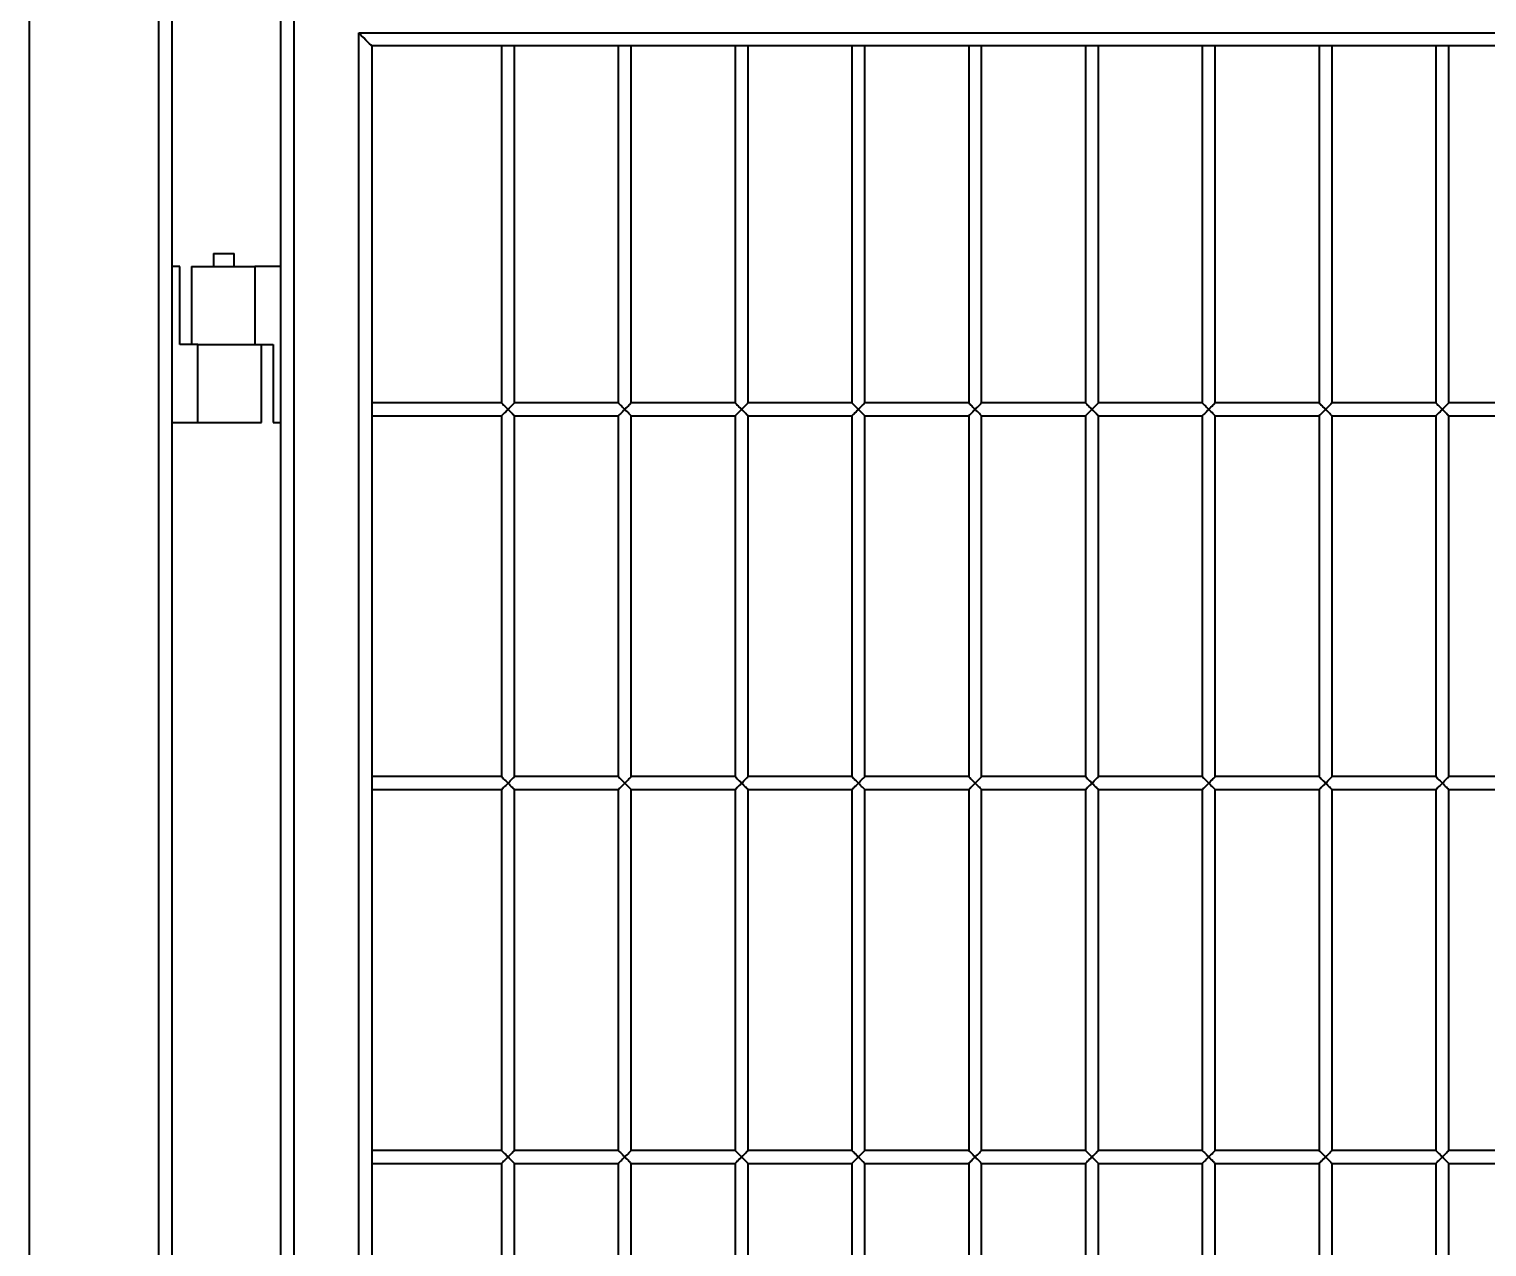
# Model space of a CAD drawing. Header units: millimetres. Extents: x 0 to 297, y 0 to 210.
# Drawn here: x 102.81 to 108.43, y 169.78 to 174.48 of the extents above; entities that cross this region are included whole.
import ezdxf

# ---------------------------------------------------------------- set-up
doc = ezdxf.new("R2010")
doc.units = ezdxf.units.MM
doc.layers.add('轮廓实线层', color=7, linetype='Continuous', lineweight=40)

msp = doc.modelspace()

# ---------------------------------------------------------------- linework, layer by layer
at = {"layer": '轮廓实线层', "color": 7, "linetype": 'Continuous', "lineweight": 40}
for p, q in [((102.8109, 175.7603), (102.8109, 155.7603)), ((103.3109, 155.7603), (103.3109, 175.7603)), ((103.3609, 175.7603), (103.3609, 155.7603)), ((103.7809, 156.7603), (103.7809, 174.7603)), ((103.8309, 174.7103), (103.8309, 156.8103)), ((104.0809, 174.4603), (112.0409, 174.4603)), ((104.0809, 157.0603), (104.0809, 174.4603)), ((104.1309, 174.4103), (104.1309, 157.1103)), ((111.9909, 174.4103), (104.1309, 174.4103)), ((104.6309, 174.4103), (104.6309, 173.0353)), ((104.6809, 173.0353), (104.6809, 174.4103)), ((105.0809, 174.4103), (105.0809, 173.0353)), ((105.1309, 173.0353), (105.1309, 174.4103)), ((105.5309, 174.4103), (105.5309, 173.0353)), ((105.5809, 173.0353), (105.5809, 174.4103)), ((105.9809, 174.4103), (105.9809, 173.0353)), ((106.0309, 173.0353), (106.0309, 174.4103)), ((106.4309, 174.4103), (106.4309, 173.0353)), ((106.4809, 173.0353), (106.4809, 174.4103)), ((106.8809, 174.4103), (106.8809, 173.0353)), ((106.9309, 173.0353), (106.9309, 174.4103)), ((107.3309, 174.4103), (107.3309, 173.0353)), ((107.3809, 173.0353), (107.3809, 174.4103)), ((107.7809, 174.4103), (107.7809, 173.0353)), ((107.8309, 173.0353), (107.8309, 174.4103)), ((108.2309, 174.4103), (108.2309, 173.0353)), ((108.2809, 173.0353), (108.2809, 174.4103)), ((103.5209, 173.6103), (103.5209, 173.5603)), ((103.5209, 173.6103), (103.6009, 173.6103)), ((103.6009, 173.5603), (103.6009, 173.6103)), ((103.3909, 173.5603), (103.3609, 173.5603)), ((103.3909, 173.2603), (103.3909, 173.5603)), ((103.4359, 173.5603), (103.4359, 173.2603)), ((103.4359, 173.5603), (103.6809, 173.5603)), ((103.6809, 173.5603), (103.6809, 173.2603)), ((103.7809, 173.5603), (103.6809, 173.5603)), ((103.4609, 173.2603), (103.3909, 173.2603)), ((103.4609, 172.9603), (103.4609, 173.2603)), ((103.4609, 173.2603), (103.5709, 173.2603)), ((103.5709, 173.2603), (103.6809, 173.2603)), ((103.6809, 173.2603), (103.7509, 173.2603)), ((103.7059, 172.9603), (103.7059, 173.2603)), ((103.7509, 173.2603), (103.7509, 172.9603)), ((104.6309, 173.0353), (104.1309, 173.0353)), ((105.0809, 173.0353), (104.6809, 173.0353)), ((105.5309, 173.0353), (105.1309, 173.0353)), ((105.9809, 173.0353), (105.5809, 173.0353)), ((106.4309, 173.0353), (106.0309, 173.0353)), ((106.8809, 173.0353), (106.4809, 173.0353)), ((107.3309, 173.0353), (106.9309, 173.0353)), ((107.7809, 173.0353), (107.3809, 173.0353)), ((108.2309, 173.0353), (107.8309, 173.0353)), ((108.6809, 173.0353), (108.2809, 173.0353)), ((103.3609, 172.9603), (103.4609, 172.9603)), ((103.4609, 172.9603), (103.7059, 172.9603)), ((103.7509, 172.9603), (103.7809, 172.9603)), ((104.1309, 172.9853), (104.6309, 172.9853)), ((104.6309, 172.9853), (104.6309, 171.5953)), ((104.6809, 171.5953), (104.6809, 172.9853)), ((104.6809, 172.9853), (105.0809, 172.9853)), ((105.0809, 172.9853), (105.0809, 171.5953)), ((105.1309, 171.5953), (105.1309, 172.9853)), ((105.1309, 172.9853), (105.5309, 172.9853)), ((105.5309, 172.9853), (105.5309, 171.5953)), ((105.5809, 171.5953), (105.5809, 172.9853)), ((105.5809, 172.9853), (105.9809, 172.9853)), ((105.9809, 172.9853), (105.9809, 171.5953)), ((106.0309, 171.5953), (106.0309, 172.9853)), ((106.0309, 172.9853), (106.4309, 172.9853)), ((106.4309, 172.9853), (106.4309, 171.5953)), ((106.4809, 171.5953), (106.4809, 172.9853)), ((106.4809, 172.9853), (106.8809, 172.9853)), ((106.8809, 172.9853), (106.8809, 171.5953)), ((106.9309, 171.5953), (106.9309, 172.9853)), ((106.9309, 172.9853), (107.3309, 172.9853)), ((107.3309, 172.9853), (107.3309, 171.5953)), ((107.3809, 171.5953), (107.3809, 172.9853)), ((107.3809, 172.9853), (107.7809, 172.9853)), ((107.7809, 172.9853), (107.7809, 171.5953)), ((107.8309, 171.5953), (107.8309, 172.9853)), ((107.8309, 172.9853), (108.2309, 172.9853)), ((108.2309, 172.9853), (108.2309, 171.5953)), ((108.2809, 171.5953), (108.2809, 172.9853)), ((108.2809, 172.9853), (108.6809, 172.9853)), ((104.6309, 171.5953), (104.1309, 171.5953)), ((105.0809, 171.5953), (104.6809, 171.5953)), ((105.5309, 171.5953), (105.1309, 171.5953)), ((105.9809, 171.5953), (105.5809, 171.5953)), ((106.4309, 171.5953), (106.0309, 171.5953)), ((106.8809, 171.5953), (106.4809, 171.5953)), ((107.3309, 171.5953), (106.9309, 171.5953)), ((107.7809, 171.5953), (107.3809, 171.5953)), ((108.2309, 171.5953), (107.8309, 171.5953)), ((108.6809, 171.5953), (108.2809, 171.5953)), ((104.1309, 171.5453), (104.6309, 171.5453)), ((104.6309, 171.5453), (104.6309, 170.1553)), ((104.6809, 170.1553), (104.6809, 171.5453)), ((104.6809, 171.5453), (105.0809, 171.5453)), ((105.0809, 171.5453), (105.0809, 170.1553)), ((105.1309, 170.1553), (105.1309, 171.5453)), ((105.1309, 171.5453), (105.5309, 171.5453)), ((105.5309, 171.5453), (105.5309, 170.1553)), ((105.5809, 170.1553), (105.5809, 171.5453)), ((105.5809, 171.5453), (105.9809, 171.5453)), ((105.9809, 171.5453), (105.9809, 170.1553)), ((106.0309, 170.1553), (106.0309, 171.5453)), ((106.0309, 171.5453), (106.4309, 171.5453)), ((106.4309, 171.5453), (106.4309, 170.1553)), ((106.4809, 170.1553), (106.4809, 171.5453)), ((106.4809, 171.5453), (106.8809, 171.5453)), ((106.8809, 171.5453), (106.8809, 170.1553)), ((106.9309, 170.1553), (106.9309, 171.5453)), ((106.9309, 171.5453), (107.3309, 171.5453)), ((107.3309, 171.5453), (107.3309, 170.1553)), ((107.3809, 170.1553), (107.3809, 171.5453)), ((107.3809, 171.5453), (107.7809, 171.5453)), ((107.7809, 171.5453), (107.7809, 170.1553)), ((107.8309, 170.1553), (107.8309, 171.5453)), ((107.8309, 171.5453), (108.2309, 171.5453)), ((108.2309, 171.5453), (108.2309, 170.1553)), ((108.2809, 170.1553), (108.2809, 171.5453)), ((108.2809, 171.5453), (108.6809, 171.5453)), ((104.6309, 170.1553), (104.1309, 170.1553)), ((105.0809, 170.1553), (104.6809, 170.1553)), ((105.5309, 170.1553), (105.1309, 170.1553)), ((105.9809, 170.1553), (105.5809, 170.1553)), ((106.4309, 170.1553), (106.0309, 170.1553)), ((106.8809, 170.1553), (106.4809, 170.1553)), ((107.3309, 170.1553), (106.9309, 170.1553)), ((107.7809, 170.1553), (107.3809, 170.1553)), ((108.2309, 170.1553), (107.8309, 170.1553)), ((108.6809, 170.1553), (108.2809, 170.1553)), ((104.1309, 170.1053), (104.6309, 170.1053)), ((104.6309, 170.1053), (104.6309, 168.7153)), ((104.6809, 168.7153), (104.6809, 170.1053)), ((104.6809, 170.1053), (105.0809, 170.1053)), ((105.0809, 170.1053), (105.0809, 168.7153)), ((105.1309, 168.7153), (105.1309, 170.1053)), ((105.1309, 170.1053), (105.5309, 170.1053)), ((105.5309, 170.1053), (105.5309, 168.7153)), ((105.5809, 168.7153), (105.5809, 170.1053)), ((105.5809, 170.1053), (105.9809, 170.1053)), ((105.9809, 170.1053), (105.9809, 168.7153)), ((106.0309, 168.7153), (106.0309, 170.1053)), ((106.0309, 170.1053), (106.4309, 170.1053)), ((106.4309, 170.1053), (106.4309, 168.7153)), ((106.4809, 168.7153), (106.4809, 170.1053)), ((106.4809, 170.1053), (106.8809, 170.1053)), ((106.8809, 170.1053), (106.8809, 168.7153)), ((106.9309, 168.7153), (106.9309, 170.1053)), ((106.9309, 170.1053), (107.3309, 170.1053)), ((107.3309, 170.1053), (107.3309, 168.7153)), ((107.3809, 168.7153), (107.3809, 170.1053)), ((107.3809, 170.1053), (107.7809, 170.1053)), ((107.7809, 170.1053), (107.7809, 168.7153)), ((107.8309, 168.7153), (107.8309, 170.1053)), ((107.8309, 170.1053), (108.2309, 170.1053)), ((108.2309, 170.1053), (108.2309, 168.7153)), ((108.2809, 168.7153), (108.2809, 170.1053)), ((108.2809, 170.1053), (108.6809, 170.1053))]:
    msp.add_line(p, q, dxfattribs=at)
at = {"layer": '轮廓实线层', "color": 7, "linetype": 'Continuous', "lineweight": 40, "flags": 128}
for points in [[(104.1309, 174.4103), (104.1299, 174.4112), (104.1271, 174.4141), (104.1225, 174.4187), (104.1163, 174.4249), (104.1087, 174.4325), (104.1, 174.4411), (104.0907, 174.4505), (104.0809, 174.4603)], [(104.6309, 173.0353), (104.631, 173.0352), (104.6319, 173.0343), (104.6335, 173.0326), (104.636, 173.0302), (104.6391, 173.0271), (104.6427, 173.0234), (104.6469, 173.0193), (104.6513, 173.0149), (104.6559, 173.0103)], [(104.6559, 173.0103), (104.6513, 173.0057), (104.6469, 173.0012), (104.6427, 172.9971), (104.6391, 172.9934), (104.636, 172.9903), (104.6335, 172.9879), (104.6319, 172.9862), (104.631, 172.9854), (104.6309, 172.9853)], [(104.6559, 173.0103), (104.6602, 173.0146), (104.6645, 173.0188), (104.6684, 173.0228), (104.672, 173.0263), (104.6751, 173.0294), (104.6776, 173.0319), (104.6794, 173.0338), (104.6805, 173.0349), (104.6809, 173.0353)], [(104.6809, 172.9853), (104.6805, 172.9856), (104.6794, 172.9868), (104.6776, 172.9886), (104.6751, 172.9911), (104.672, 172.9942), (104.6684, 172.9978), (104.6645, 173.0017), (104.6602, 173.0059), (104.6559, 173.0103)], [(105.0809, 173.0353), (105.081, 173.0352), (105.0819, 173.0343), (105.0835, 173.0326), (105.086, 173.0302), (105.0891, 173.0271), (105.0927, 173.0234), (105.0969, 173.0193), (105.1013, 173.0149), (105.1059, 173.0103)], [(105.1059, 173.0103), (105.1013, 173.0057), (105.0969, 173.0012), (105.0927, 172.9971), (105.0891, 172.9934), (105.086, 172.9903), (105.0835, 172.9879), (105.0819, 172.9862), (105.081, 172.9854), (105.0809, 172.9853)], [(105.1059, 173.0103), (105.1102, 173.0146), (105.1145, 173.0188), (105.1184, 173.0228), (105.122, 173.0263), (105.1251, 173.0294), (105.1276, 173.0319), (105.1294, 173.0338), (105.1305, 173.0349), (105.1309, 173.0353)], [(105.1309, 172.9853), (105.1305, 172.9856), (105.1294, 172.9868), (105.1276, 172.9886), (105.1251, 172.9911), (105.122, 172.9942), (105.1184, 172.9978), (105.1145, 173.0017), (105.1102, 173.0059), (105.1059, 173.0103)], [(105.5309, 173.0353), (105.531, 173.0352), (105.5319, 173.0343), (105.5335, 173.0326), (105.5359, 173.0302), (105.5391, 173.0271), (105.5427, 173.0234), (105.5469, 173.0193), (105.5513, 173.0149), (105.5559, 173.0103)], [(105.5559, 173.0103), (105.5513, 173.0057), (105.5469, 173.0012), (105.5427, 172.9971), (105.5391, 172.9934), (105.5359, 172.9903), (105.5335, 172.9879), (105.5319, 172.9862), (105.531, 172.9854), (105.5309, 172.9853)], [(105.5559, 173.0103), (105.5602, 173.0146), (105.5644, 173.0188), (105.5684, 173.0228), (105.572, 173.0263), (105.5751, 173.0294), (105.5776, 173.0319), (105.5794, 173.0338), (105.5805, 173.0349), (105.5809, 173.0353)], [(105.5809, 172.9853), (105.5805, 172.9856), (105.5794, 172.9868), (105.5776, 172.9886), (105.5751, 172.9911), (105.572, 172.9942), (105.5684, 172.9978), (105.5644, 173.0017), (105.5602, 173.0059), (105.5559, 173.0103)], [(105.9809, 173.0353), (105.981, 173.0352), (105.9819, 173.0343), (105.9835, 173.0326), (105.986, 173.0302), (105.9891, 173.0271), (105.9927, 173.0234), (105.9969, 173.0193), (106.0013, 173.0149), (106.0059, 173.0103)], [(106.0059, 173.0103), (106.0013, 173.0057), (105.9969, 173.0012), (105.9927, 172.9971), (105.9891, 172.9934), (105.986, 172.9903), (105.9835, 172.9879), (105.9819, 172.9862), (105.981, 172.9854), (105.9809, 172.9853)], [(106.0059, 173.0103), (106.0102, 173.0146), (106.0145, 173.0188), (106.0184, 173.0228), (106.022, 173.0263), (106.0251, 173.0294), (106.0276, 173.0319), (106.0294, 173.0338), (106.0305, 173.0349), (106.0309, 173.0353)], [(106.0309, 172.9853), (106.0305, 172.9856), (106.0294, 172.9868), (106.0276, 172.9886), (106.0251, 172.9911), (106.022, 172.9942), (106.0184, 172.9978), (106.0145, 173.0017), (106.0102, 173.0059), (106.0059, 173.0103)], [(106.4309, 173.0353), (106.431, 173.0352), (106.4319, 173.0343), (106.4335, 173.0326), (106.436, 173.0302), (106.4391, 173.0271), (106.4427, 173.0234), (106.4469, 173.0193), (106.4513, 173.0149), (106.4559, 173.0103)], [(106.4559, 173.0103), (106.4513, 173.0057), (106.4469, 173.0012), (106.4427, 172.9971), (106.4391, 172.9934), (106.436, 172.9903), (106.4335, 172.9879), (106.4319, 172.9862), (106.431, 172.9854), (106.4309, 172.9853)], [(106.4559, 173.0103), (106.4602, 173.0146), (106.4645, 173.0188), (106.4684, 173.0228), (106.472, 173.0263), (106.4751, 173.0294), (106.4776, 173.0319), (106.4794, 173.0338), (106.4805, 173.0349), (106.4809, 173.0353)], [(106.4809, 172.9853), (106.4805, 172.9856), (106.4794, 172.9868), (106.4776, 172.9886), (106.4751, 172.9911), (106.472, 172.9942), (106.4684, 172.9978), (106.4645, 173.0017), (106.4602, 173.0059), (106.4559, 173.0103)], [(106.8809, 173.0353), (106.881, 173.0352), (106.8819, 173.0343), (106.8835, 173.0326), (106.8859, 173.0302), (106.8891, 173.0271), (106.8927, 173.0234), (106.8969, 173.0193), (106.9013, 173.0149), (106.9059, 173.0103)], [(106.9059, 173.0103), (106.9013, 173.0057), (106.8969, 173.0012), (106.8927, 172.9971), (106.8891, 172.9934), (106.8859, 172.9903), (106.8835, 172.9879), (106.8819, 172.9862), (106.881, 172.9854), (106.8809, 172.9853)], [(106.9059, 173.0103), (106.9102, 173.0146), (106.9144, 173.0188), (106.9184, 173.0228), (106.922, 173.0263), (106.9251, 173.0294), (106.9276, 173.0319), (106.9294, 173.0338), (106.9305, 173.0349), (106.9309, 173.0353)], [(106.9309, 172.9853), (106.9305, 172.9856), (106.9294, 172.9868), (106.9276, 172.9886), (106.9251, 172.9911), (106.922, 172.9942), (106.9184, 172.9978), (106.9144, 173.0017), (106.9102, 173.0059), (106.9059, 173.0103)], [(107.3309, 173.0353), (107.331, 173.0352), (107.3319, 173.0343), (107.3335, 173.0326), (107.336, 173.0302), (107.3391, 173.0271), (107.3427, 173.0234), (107.3469, 173.0193), (107.3513, 173.0149), (107.3559, 173.0103)], [(107.3559, 173.0103), (107.3513, 173.0057), (107.3469, 173.0012), (107.3427, 172.9971), (107.3391, 172.9934), (107.336, 172.9903), (107.3335, 172.9879), (107.3319, 172.9862), (107.331, 172.9854), (107.3309, 172.9853)], [(107.3559, 173.0103), (107.3602, 173.0146), (107.3645, 173.0188), (107.3684, 173.0228), (107.372, 173.0263), (107.3751, 173.0294), (107.3776, 173.0319), (107.3794, 173.0338), (107.3805, 173.0349), (107.3809, 173.0353)], [(107.3809, 172.9853), (107.3805, 172.9856), (107.3794, 172.9868), (107.3776, 172.9886), (107.3751, 172.9911), (107.372, 172.9942), (107.3684, 172.9978), (107.3645, 173.0017), (107.3602, 173.0059), (107.3559, 173.0103)], [(107.7809, 173.0353), (107.781, 173.0352), (107.7819, 173.0343), (107.7835, 173.0326), (107.786, 173.0302), (107.7891, 173.0271), (107.7927, 173.0234), (107.7969, 173.0193), (107.8013, 173.0149), (107.8059, 173.0103)], [(107.8059, 173.0103), (107.8013, 173.0057), (107.7969, 173.0012), (107.7927, 172.9971), (107.7891, 172.9934), (107.786, 172.9903), (107.7835, 172.9879), (107.7819, 172.9862), (107.781, 172.9854), (107.7809, 172.9853)], [(107.8059, 173.0103), (107.8102, 173.0146), (107.8145, 173.0188), (107.8184, 173.0228), (107.822, 173.0263), (107.8251, 173.0294), (107.8276, 173.0319), (107.8294, 173.0338), (107.8305, 173.0349), (107.8309, 173.0353)], [(107.8309, 172.9853), (107.8305, 172.9856), (107.8294, 172.9868), (107.8276, 172.9886), (107.8251, 172.9911), (107.822, 172.9942), (107.8184, 172.9978), (107.8145, 173.0017), (107.8102, 173.0059), (107.8059, 173.0103)], [(108.2309, 173.0353), (108.231, 173.0352), (108.2319, 173.0343), (108.2335, 173.0326), (108.2359, 173.0302), (108.2391, 173.0271), (108.2427, 173.0234), (108.2469, 173.0193), (108.2513, 173.0149), (108.2559, 173.0103)], [(108.2559, 173.0103), (108.2513, 173.0057), (108.2469, 173.0012), (108.2427, 172.9971), (108.2391, 172.9934), (108.2359, 172.9903), (108.2335, 172.9879), (108.2319, 172.9862), (108.231, 172.9854), (108.2309, 172.9853)], [(108.2559, 173.0103), (108.2602, 173.0146), (108.2644, 173.0188), (108.2684, 173.0228), (108.272, 173.0263), (108.2751, 173.0294), (108.2776, 173.0319), (108.2794, 173.0338), (108.2805, 173.0349), (108.2809, 173.0353)], [(108.2809, 172.9853), (108.2805, 172.9856), (108.2794, 172.9868), (108.2776, 172.9886), (108.2751, 172.9911), (108.272, 172.9942), (108.2684, 172.9978), (108.2644, 173.0017), (108.2602, 173.0059), (108.2559, 173.0103)], [(104.6309, 171.5953), (104.631, 171.5952), (104.6319, 171.5943), (104.6335, 171.5926), (104.636, 171.5902), (104.6391, 171.5871), (104.6427, 171.5834), (104.6469, 171.5793), (104.6513, 171.5749), (104.6559, 171.5703)], [(104.6559, 171.5703), (104.6602, 171.5746), (104.6645, 171.5788), (104.6684, 171.5828), (104.672, 171.5863), (104.6751, 171.5894), (104.6776, 171.5919), (104.6794, 171.5938), (104.6805, 171.5949), (104.6809, 171.5953)], [(105.0809, 171.5953), (105.081, 171.5952), (105.0819, 171.5943), (105.0835, 171.5926), (105.086, 171.5902), (105.0891, 171.5871), (105.0927, 171.5834), (105.0969, 171.5793), (105.1013, 171.5749), (105.1059, 171.5703)], [(105.1059, 171.5703), (105.1102, 171.5746), (105.1145, 171.5788), (105.1184, 171.5828), (105.122, 171.5863), (105.1251, 171.5894), (105.1276, 171.5919), (105.1294, 171.5938), (105.1305, 171.5949), (105.1309, 171.5953)], [(105.5309, 171.5953), (105.531, 171.5952), (105.5319, 171.5943), (105.5335, 171.5926), (105.5359, 171.5902), (105.5391, 171.5871), (105.5427, 171.5834), (105.5469, 171.5793), (105.5513, 171.5749), (105.5559, 171.5703)], [(105.5559, 171.5703), (105.5602, 171.5746), (105.5644, 171.5788), (105.5684, 171.5828), (105.572, 171.5863), (105.5751, 171.5894), (105.5776, 171.5919), (105.5794, 171.5938), (105.5805, 171.5949), (105.5809, 171.5953)], [(105.9809, 171.5953), (105.981, 171.5952), (105.9819, 171.5943), (105.9835, 171.5926), (105.986, 171.5902), (105.9891, 171.5871), (105.9927, 171.5834), (105.9969, 171.5793), (106.0013, 171.5749), (106.0059, 171.5703)], [(106.0059, 171.5703), (106.0102, 171.5746), (106.0145, 171.5788), (106.0184, 171.5828), (106.022, 171.5863), (106.0251, 171.5894), (106.0276, 171.5919), (106.0294, 171.5938), (106.0305, 171.5949), (106.0309, 171.5953)], [(106.4309, 171.5953), (106.431, 171.5952), (106.4319, 171.5943), (106.4335, 171.5926), (106.436, 171.5902), (106.4391, 171.5871), (106.4427, 171.5834), (106.4469, 171.5793), (106.4513, 171.5749), (106.4559, 171.5703)], [(106.4559, 171.5703), (106.4602, 171.5746), (106.4645, 171.5788), (106.4684, 171.5828), (106.472, 171.5863), (106.4751, 171.5894), (106.4776, 171.5919), (106.4794, 171.5938), (106.4805, 171.5949), (106.4809, 171.5953)], [(106.8809, 171.5953), (106.881, 171.5952), (106.8819, 171.5943), (106.8835, 171.5926), (106.8859, 171.5902), (106.8891, 171.5871), (106.8927, 171.5834), (106.8969, 171.5793), (106.9013, 171.5749), (106.9059, 171.5703)], [(106.9059, 171.5703), (106.9102, 171.5746), (106.9144, 171.5788), (106.9184, 171.5828), (106.922, 171.5863), (106.9251, 171.5894), (106.9276, 171.5919), (106.9294, 171.5938), (106.9305, 171.5949), (106.9309, 171.5953)], [(107.3309, 171.5953), (107.331, 171.5952), (107.3319, 171.5943), (107.3335, 171.5926), (107.336, 171.5902), (107.3391, 171.5871), (107.3427, 171.5834), (107.3469, 171.5793), (107.3513, 171.5749), (107.3559, 171.5703)], [(107.3559, 171.5703), (107.3602, 171.5746), (107.3645, 171.5788), (107.3684, 171.5828), (107.372, 171.5863), (107.3751, 171.5894), (107.3776, 171.5919), (107.3794, 171.5938), (107.3805, 171.5949), (107.3809, 171.5953)], [(107.7809, 171.5953), (107.781, 171.5952), (107.7819, 171.5943), (107.7835, 171.5926), (107.786, 171.5902), (107.7891, 171.5871), (107.7927, 171.5834), (107.7969, 171.5793), (107.8013, 171.5749), (107.8059, 171.5703)], [(107.8059, 171.5703), (107.8102, 171.5746), (107.8145, 171.5788), (107.8184, 171.5828), (107.822, 171.5863), (107.8251, 171.5894), (107.8276, 171.5919), (107.8294, 171.5938), (107.8305, 171.5949), (107.8309, 171.5953)], [(108.2309, 171.5953), (108.231, 171.5952), (108.2319, 171.5943), (108.2335, 171.5926), (108.2359, 171.5902), (108.2391, 171.5871), (108.2427, 171.5834), (108.2469, 171.5793), (108.2513, 171.5749), (108.2559, 171.5703)], [(108.2559, 171.5703), (108.2602, 171.5746), (108.2644, 171.5788), (108.2684, 171.5828), (108.272, 171.5863), (108.2751, 171.5894), (108.2776, 171.5919), (108.2794, 171.5938), (108.2805, 171.5949), (108.2809, 171.5953)], [(104.6559, 171.5703), (104.6513, 171.5657), (104.6469, 171.5612), (104.6427, 171.5571), (104.6391, 171.5534), (104.636, 171.5503), (104.6335, 171.5479), (104.6319, 171.5462), (104.631, 171.5454), (104.6309, 171.5453)], [(104.6809, 171.5453), (104.6805, 171.5456), (104.6794, 171.5468), (104.6776, 171.5486), (104.6751, 171.5511), (104.672, 171.5542), (104.6684, 171.5578), (104.6645, 171.5617), (104.6602, 171.5659), (104.6559, 171.5703)], [(105.1059, 171.5703), (105.1013, 171.5657), (105.0969, 171.5612), (105.0927, 171.5571), (105.0891, 171.5534), (105.086, 171.5503), (105.0835, 171.5479), (105.0819, 171.5462), (105.081, 171.5454), (105.0809, 171.5453)], [(105.1309, 171.5453), (105.1305, 171.5456), (105.1294, 171.5468), (105.1276, 171.5486), (105.1251, 171.5511), (105.122, 171.5542), (105.1184, 171.5578), (105.1145, 171.5617), (105.1102, 171.5659), (105.1059, 171.5703)], [(105.5559, 171.5703), (105.5513, 171.5657), (105.5469, 171.5612), (105.5427, 171.5571), (105.5391, 171.5534), (105.5359, 171.5503), (105.5335, 171.5479), (105.5319, 171.5462), (105.531, 171.5454), (105.5309, 171.5453)], [(105.5809, 171.5453), (105.5805, 171.5456), (105.5794, 171.5468), (105.5776, 171.5486), (105.5751, 171.5511), (105.572, 171.5542), (105.5684, 171.5578), (105.5644, 171.5617), (105.5602, 171.5659), (105.5559, 171.5703)], [(106.0059, 171.5703), (106.0013, 171.5657), (105.9969, 171.5612), (105.9927, 171.5571), (105.9891, 171.5534), (105.986, 171.5503), (105.9835, 171.5479), (105.9819, 171.5462), (105.981, 171.5454), (105.9809, 171.5453)], [(106.0309, 171.5453), (106.0305, 171.5456), (106.0294, 171.5468), (106.0276, 171.5486), (106.0251, 171.5511), (106.022, 171.5542), (106.0184, 171.5578), (106.0145, 171.5617), (106.0102, 171.5659), (106.0059, 171.5703)], [(106.4559, 171.5703), (106.4513, 171.5657), (106.4469, 171.5612), (106.4427, 171.5571), (106.4391, 171.5534), (106.436, 171.5503), (106.4335, 171.5479), (106.4319, 171.5462), (106.431, 171.5454), (106.4309, 171.5453)], [(106.4809, 171.5453), (106.4805, 171.5456), (106.4794, 171.5468), (106.4776, 171.5486), (106.4751, 171.5511), (106.472, 171.5542), (106.4684, 171.5578), (106.4645, 171.5617), (106.4602, 171.5659), (106.4559, 171.5703)], [(106.9059, 171.5703), (106.9013, 171.5657), (106.8969, 171.5612), (106.8927, 171.5571), (106.8891, 171.5534), (106.8859, 171.5503), (106.8835, 171.5479), (106.8819, 171.5462), (106.881, 171.5454), (106.8809, 171.5453)], [(106.9309, 171.5453), (106.9305, 171.5456), (106.9294, 171.5468), (106.9276, 171.5486), (106.9251, 171.5511), (106.922, 171.5542), (106.9184, 171.5578), (106.9144, 171.5617), (106.9102, 171.5659), (106.9059, 171.5703)], [(107.3559, 171.5703), (107.3513, 171.5657), (107.3469, 171.5612), (107.3427, 171.5571), (107.3391, 171.5534), (107.336, 171.5503), (107.3335, 171.5479), (107.3319, 171.5462), (107.331, 171.5454), (107.3309, 171.5453)], [(107.3809, 171.5453), (107.3805, 171.5456), (107.3794, 171.5468), (107.3776, 171.5486), (107.3751, 171.5511), (107.372, 171.5542), (107.3684, 171.5578), (107.3645, 171.5617), (107.3602, 171.5659), (107.3559, 171.5703)], [(107.8059, 171.5703), (107.8013, 171.5657), (107.7969, 171.5612), (107.7927, 171.5571), (107.7891, 171.5534), (107.786, 171.5503), (107.7835, 171.5479), (107.7819, 171.5462), (107.781, 171.5454), (107.7809, 171.5453)], [(107.8309, 171.5453), (107.8305, 171.5456), (107.8294, 171.5468), (107.8276, 171.5486), (107.8251, 171.5511), (107.822, 171.5542), (107.8184, 171.5578), (107.8145, 171.5617), (107.8102, 171.5659), (107.8059, 171.5703)], [(108.2559, 171.5703), (108.2513, 171.5657), (108.2469, 171.5612), (108.2427, 171.5571), (108.2391, 171.5534), (108.2359, 171.5503), (108.2335, 171.5479), (108.2319, 171.5462), (108.231, 171.5454), (108.2309, 171.5453)], [(108.2809, 171.5453), (108.2805, 171.5456), (108.2794, 171.5468), (108.2776, 171.5486), (108.2751, 171.5511), (108.272, 171.5542), (108.2684, 171.5578), (108.2644, 171.5617), (108.2602, 171.5659), (108.2559, 171.5703)], [(104.6309, 170.1553), (104.631, 170.1552), (104.6319, 170.1543), (104.6335, 170.1526), (104.636, 170.1502), (104.6391, 170.1471), (104.6427, 170.1434), (104.6469, 170.1393), (104.6513, 170.1349), (104.6559, 170.1303)], [(104.6559, 170.1303), (104.6513, 170.1257), (104.6469, 170.1212), (104.6427, 170.1171), (104.6391, 170.1134), (104.636, 170.1103), (104.6335, 170.1079), (104.6319, 170.1062), (104.631, 170.1054), (104.6309, 170.1053)], [(104.6559, 170.1303), (104.6602, 170.1346), (104.6645, 170.1388), (104.6684, 170.1428), (104.672, 170.1463), (104.6751, 170.1494), (104.6776, 170.1519), (104.6794, 170.1538), (104.6805, 170.1549), (104.6809, 170.1553)], [(104.6809, 170.1053), (104.6805, 170.1056), (104.6794, 170.1068), (104.6776, 170.1086), (104.6751, 170.1111), (104.672, 170.1142), (104.6684, 170.1178), (104.6645, 170.1217), (104.6602, 170.1259), (104.6559, 170.1303)], [(105.0809, 170.1553), (105.081, 170.1552), (105.0819, 170.1543), (105.0835, 170.1526), (105.086, 170.1502), (105.0891, 170.1471), (105.0927, 170.1434), (105.0969, 170.1393), (105.1013, 170.1349), (105.1059, 170.1303)], [(105.1059, 170.1303), (105.1013, 170.1257), (105.0969, 170.1212), (105.0927, 170.1171), (105.0891, 170.1134), (105.086, 170.1103), (105.0835, 170.1079), (105.0819, 170.1062), (105.081, 170.1054), (105.0809, 170.1053)], [(105.1059, 170.1303), (105.1102, 170.1346), (105.1145, 170.1388), (105.1184, 170.1428), (105.122, 170.1463), (105.1251, 170.1494), (105.1276, 170.1519), (105.1294, 170.1538), (105.1305, 170.1549), (105.1309, 170.1553)], [(105.1309, 170.1053), (105.1305, 170.1056), (105.1294, 170.1068), (105.1276, 170.1086), (105.1251, 170.1111), (105.122, 170.1142), (105.1184, 170.1178), (105.1145, 170.1217), (105.1102, 170.1259), (105.1059, 170.1303)], [(105.5309, 170.1553), (105.531, 170.1552), (105.5319, 170.1543), (105.5335, 170.1526), (105.5359, 170.1502), (105.5391, 170.1471), (105.5427, 170.1434), (105.5469, 170.1393), (105.5513, 170.1349), (105.5559, 170.1303)], [(105.5559, 170.1303), (105.5513, 170.1257), (105.5469, 170.1212), (105.5427, 170.1171), (105.5391, 170.1134), (105.5359, 170.1103), (105.5335, 170.1079), (105.5319, 170.1062), (105.531, 170.1054), (105.5309, 170.1053)], [(105.5559, 170.1303), (105.5602, 170.1346), (105.5644, 170.1388), (105.5684, 170.1428), (105.572, 170.1463), (105.5751, 170.1494), (105.5776, 170.1519), (105.5794, 170.1538), (105.5805, 170.1549), (105.5809, 170.1553)], [(105.5809, 170.1053), (105.5805, 170.1056), (105.5794, 170.1068), (105.5776, 170.1086), (105.5751, 170.1111), (105.572, 170.1142), (105.5684, 170.1178), (105.5644, 170.1217), (105.5602, 170.1259), (105.5559, 170.1303)], [(105.9809, 170.1553), (105.981, 170.1552), (105.9819, 170.1543), (105.9835, 170.1526), (105.986, 170.1502), (105.9891, 170.1471), (105.9927, 170.1434), (105.9969, 170.1393), (106.0013, 170.1349), (106.0059, 170.1303)], [(106.0059, 170.1303), (106.0013, 170.1257), (105.9969, 170.1212), (105.9927, 170.1171), (105.9891, 170.1134), (105.986, 170.1103), (105.9835, 170.1079), (105.9819, 170.1062), (105.981, 170.1054), (105.9809, 170.1053)], [(106.0059, 170.1303), (106.0102, 170.1346), (106.0145, 170.1388), (106.0184, 170.1428), (106.022, 170.1463), (106.0251, 170.1494), (106.0276, 170.1519), (106.0294, 170.1538), (106.0305, 170.1549), (106.0309, 170.1553)], [(106.0309, 170.1053), (106.0305, 170.1056), (106.0294, 170.1068), (106.0276, 170.1086), (106.0251, 170.1111), (106.022, 170.1142), (106.0184, 170.1178), (106.0145, 170.1217), (106.0102, 170.1259), (106.0059, 170.1303)], [(106.4309, 170.1553), (106.431, 170.1552), (106.4319, 170.1543), (106.4335, 170.1526), (106.436, 170.1502), (106.4391, 170.1471), (106.4427, 170.1434), (106.4469, 170.1393), (106.4513, 170.1349), (106.4559, 170.1303)], [(106.4559, 170.1303), (106.4513, 170.1257), (106.4469, 170.1212), (106.4427, 170.1171), (106.4391, 170.1134), (106.436, 170.1103), (106.4335, 170.1079), (106.4319, 170.1062), (106.431, 170.1054), (106.4309, 170.1053)], [(106.4559, 170.1303), (106.4602, 170.1346), (106.4645, 170.1388), (106.4684, 170.1428), (106.472, 170.1463), (106.4751, 170.1494), (106.4776, 170.1519), (106.4794, 170.1538), (106.4805, 170.1549), (106.4809, 170.1553)], [(106.4809, 170.1053), (106.4805, 170.1056), (106.4794, 170.1068), (106.4776, 170.1086), (106.4751, 170.1111), (106.472, 170.1142), (106.4684, 170.1178), (106.4645, 170.1217), (106.4602, 170.1259), (106.4559, 170.1303)], [(106.8809, 170.1553), (106.881, 170.1552), (106.8819, 170.1543), (106.8835, 170.1526), (106.8859, 170.1502), (106.8891, 170.1471), (106.8927, 170.1434), (106.8969, 170.1393), (106.9013, 170.1349), (106.9059, 170.1303)], [(106.9059, 170.1303), (106.9013, 170.1257), (106.8969, 170.1212), (106.8927, 170.1171), (106.8891, 170.1134), (106.8859, 170.1103), (106.8835, 170.1079), (106.8819, 170.1062), (106.881, 170.1054), (106.8809, 170.1053)], [(106.9059, 170.1303), (106.9102, 170.1346), (106.9144, 170.1388), (106.9184, 170.1428), (106.922, 170.1463), (106.9251, 170.1494), (106.9276, 170.1519), (106.9294, 170.1538), (106.9305, 170.1549), (106.9309, 170.1553)], [(106.9309, 170.1053), (106.9305, 170.1056), (106.9294, 170.1068), (106.9276, 170.1086), (106.9251, 170.1111), (106.922, 170.1142), (106.9184, 170.1178), (106.9144, 170.1217), (106.9102, 170.1259), (106.9059, 170.1303)], [(107.3309, 170.1553), (107.331, 170.1552), (107.3319, 170.1543), (107.3335, 170.1526), (107.336, 170.1502), (107.3391, 170.1471), (107.3427, 170.1434), (107.3469, 170.1393), (107.3513, 170.1349), (107.3559, 170.1303)], [(107.3559, 170.1303), (107.3513, 170.1257), (107.3469, 170.1212), (107.3427, 170.1171), (107.3391, 170.1134), (107.336, 170.1103), (107.3335, 170.1079), (107.3319, 170.1062), (107.331, 170.1054), (107.3309, 170.1053)], [(107.3559, 170.1303), (107.3602, 170.1346), (107.3645, 170.1388), (107.3684, 170.1428), (107.372, 170.1463), (107.3751, 170.1494), (107.3776, 170.1519), (107.3794, 170.1538), (107.3805, 170.1549), (107.3809, 170.1553)], [(107.3809, 170.1053), (107.3805, 170.1056), (107.3794, 170.1068), (107.3776, 170.1086), (107.3751, 170.1111), (107.372, 170.1142), (107.3684, 170.1178), (107.3645, 170.1217), (107.3602, 170.1259), (107.3559, 170.1303)], [(107.7809, 170.1553), (107.781, 170.1552), (107.7819, 170.1543), (107.7835, 170.1526), (107.786, 170.1502), (107.7891, 170.1471), (107.7927, 170.1434), (107.7969, 170.1393), (107.8013, 170.1349), (107.8059, 170.1303)], [(107.8059, 170.1303), (107.8013, 170.1257), (107.7969, 170.1212), (107.7927, 170.1171), (107.7891, 170.1134), (107.786, 170.1103), (107.7835, 170.1079), (107.7819, 170.1062), (107.781, 170.1054), (107.7809, 170.1053)], [(107.8059, 170.1303), (107.8102, 170.1346), (107.8145, 170.1388), (107.8184, 170.1428), (107.822, 170.1463), (107.8251, 170.1494), (107.8276, 170.1519), (107.8294, 170.1538), (107.8305, 170.1549), (107.8309, 170.1553)], [(107.8309, 170.1053), (107.8305, 170.1056), (107.8294, 170.1068), (107.8276, 170.1086), (107.8251, 170.1111), (107.822, 170.1142), (107.8184, 170.1178), (107.8145, 170.1217), (107.8102, 170.1259), (107.8059, 170.1303)], [(108.2309, 170.1553), (108.231, 170.1552), (108.2319, 170.1543), (108.2335, 170.1526), (108.2359, 170.1502), (108.2391, 170.1471), (108.2427, 170.1434), (108.2469, 170.1393), (108.2513, 170.1349), (108.2559, 170.1303)], [(108.2559, 170.1303), (108.2513, 170.1257), (108.2469, 170.1212), (108.2427, 170.1171), (108.2391, 170.1134), (108.2359, 170.1103), (108.2335, 170.1079), (108.2319, 170.1062), (108.231, 170.1054), (108.2309, 170.1053)], [(108.2559, 170.1303), (108.2602, 170.1346), (108.2644, 170.1388), (108.2684, 170.1428), (108.272, 170.1463), (108.2751, 170.1494), (108.2776, 170.1519), (108.2794, 170.1538), (108.2805, 170.1549), (108.2809, 170.1553)], [(108.2809, 170.1053), (108.2805, 170.1056), (108.2794, 170.1068), (108.2776, 170.1086), (108.2751, 170.1111), (108.272, 170.1142), (108.2684, 170.1178), (108.2644, 170.1217), (108.2602, 170.1259), (108.2559, 170.1303)]]:
    msp.add_lwpolyline(points, dxfattribs=at)

doc.saveas('drawing.dxf')
